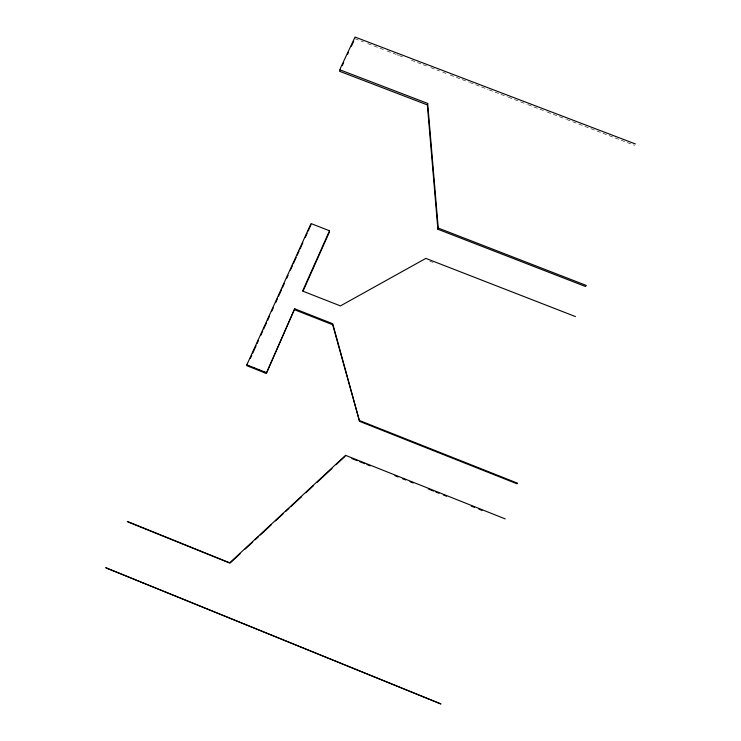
<?xml version="1.0" encoding="UTF-8"?>
<svg xmlns="http://www.w3.org/2000/svg" width="741" height="741" viewBox="0 0 741 741"><rect width="100%" height="100%" fill="white"/><g stroke="black" fill="none" stroke-linecap="round" stroke-linejoin="round"><path stroke-width="0.56" stroke-dasharray="3.71 2.78" d="M354.911 38.68L363.507 41.95M367.805 43.589L383.912 49.74M387.052 50.934L395.916 54.315M396.898 54.686L398.63 55.353M399.501 55.686L402.456 56.807M411.422 60.234L422.213 64.347M423.296 64.754L426.529 65.995M430.845 67.635L439.478 70.932M442.71 72.164L445.943 73.396M450.259 75.045L461.032 79.148M462.106 79.565L468.581 82.029M469.655 82.436L480.427 86.549M481.511 86.966L487.976 89.429M489.051 89.837L499.832 93.95M500.907 94.357L507.372 96.83M508.446 97.238L526.768 104.222M527.851 104.638L546.173 111.622M547.247 112.039L565.568 119.023M566.643 119.431L634.537 145.329M429.836 261.202L433.05 262.453"/><path stroke-width="1.11" d="M359.728 420.619L517.616 483.225L516.996 483.79L359.561 421.36L332.746 323.734L294.686 308.775L266.315 373.418L246.985 365.758L246.827 364.868L311.025 223.569L329.513 230.766L329.439 231.979L303.069 291.083M340.286 69.793L340.388 68.228L355.05 37.05L635.389 143.958M345.445 455.993L345.565 455.345L505.223 518.904M427.353 104.907L427.677 103.425L339.684 69.737L339.582 71.293L427.353 104.907L437.875 229.256L585.51 286.498L586.279 285.433L438.246 228.052L427.677 103.425M437.875 229.256L438.246 228.052M266.315 373.418L294.686 308.775M329.513 230.766L302.597 291.065L340.425 305.903L425.871 258.387L575.461 316.583M250.328 358.394L251.764 355.235M252.718 353.133L256.062 345.769M257.016 343.667L258.452 340.517M260.841 335.256L262.749 331.042M263.703 328.939L266.575 322.631M267.529 320.529L269.437 316.314M271.827 311.063L273.262 307.904M275.652 302.643L277.56 298.438M278.514 296.335L281.385 290.018M282.34 287.916L284.248 283.71M286.637 278.449L288.073 275.291M290.453 270.03L292.371 265.824M293.325 263.722L296.187 257.405M297.15 255.302L299.058 251.097M300.012 248.995L302.874 242.678M305.264 237.426L307.182 233.211M308.136 231.109L310.998 224.801M342.212 65.708L343.657 62.642M347.501 54.454L348.455 52.416M351.345 46.275L353.744 41.163M345.565 455.345L229.719 562.817L127.332 521.432L127.86 521.905M229.942 563.169L240.056 553.786M245.114 549.09L252.709 542.051M255.237 539.698L258.609 536.577M260.295 535.011L271.252 524.841M275.467 520.923L283.053 513.883M285.581 511.54L288.953 508.409M290.648 506.844L301.606 496.674M305.82 492.765L313.406 485.726M316.778 482.595L331.959 468.516M336.173 464.598L344.602 456.78M294.705 309.803L332.663 324.725L359.561 421.36M246.827 364.868L266.214 372.547M351.901 458.568L357.273 460.707M359.431 461.56L364.804 463.699M366.952 464.561L370.185 465.848M394.925 475.694L398.149 476.982M402.456 478.695L405.679 479.973M409.986 481.687L413.209 482.975M428.27 488.967L433.642 491.107M435.801 491.968L439.024 493.256M443.322 494.96L446.554 496.248M471.295 506.103L474.518 507.381M478.825 509.095L482.048 510.382M128.925 522.34L228.876 562.743M105.611 567.643L440.988 703.95M106.213 567.986L440.562 703.876M142.893 582.797L143.384 583.093M248.763 365.637L248.92 366.526M254.089 367.74L254.228 368.629M258.942 369.666L259.063 370.546M264.278 371.778L264.38 372.649"/></g></svg>
